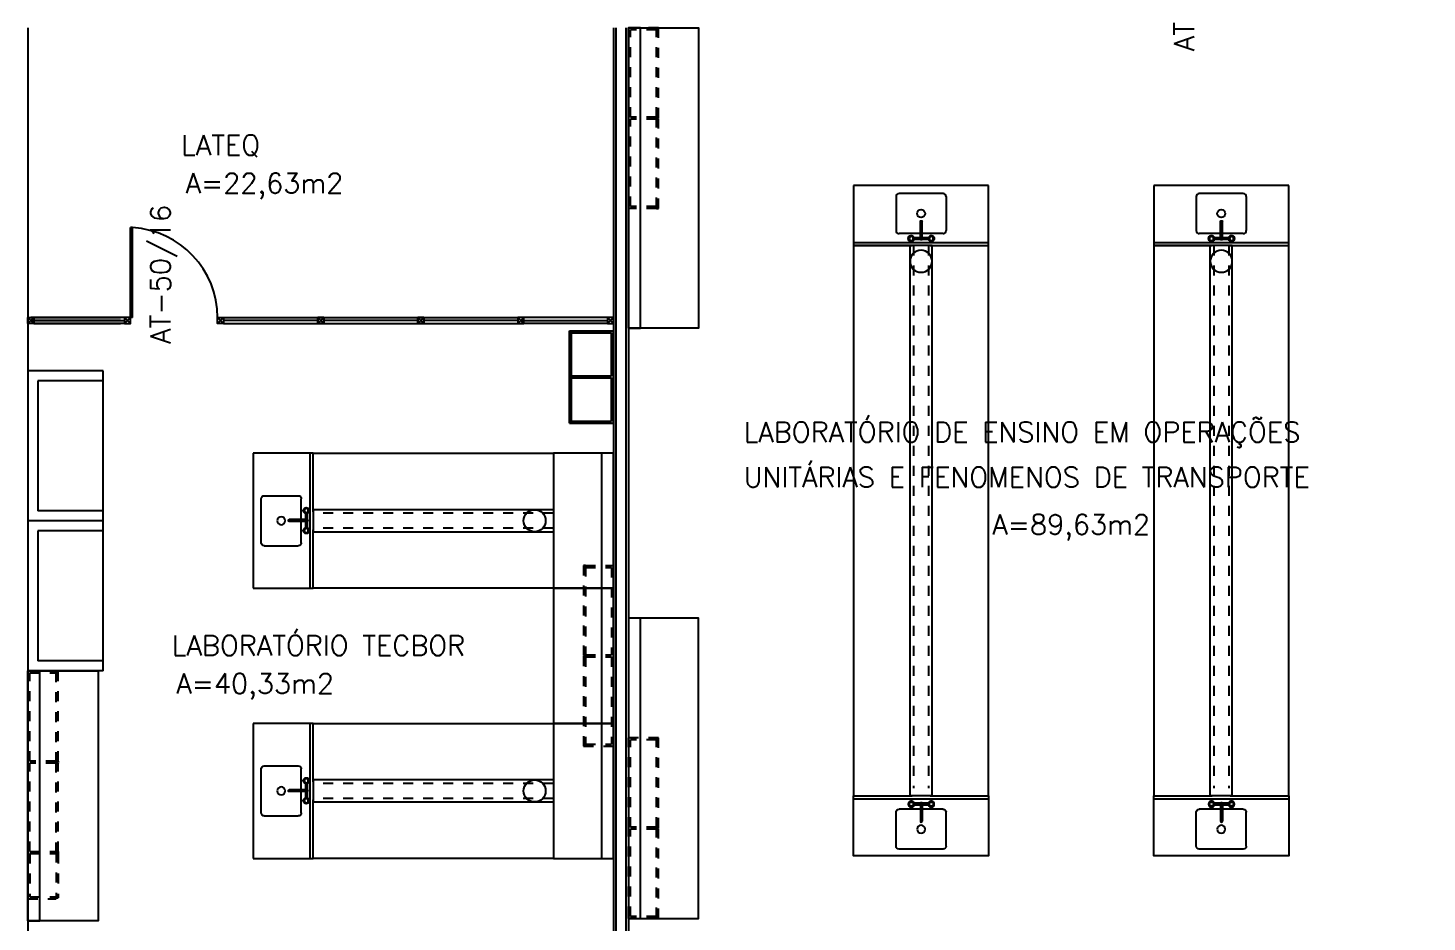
# Model space of a CAD drawing. Header units: metres. Extents: x -31 to 130, y -13 to 69.
# Drawn here: x 48.07 to 62.06, y 0.99 to 9.92 of the extents above; entities that cross this region are included whole.
import ezdxf

# ---------------------------------------------------------------- set-up
doc = ezdxf.new("R2010")
doc.units = ezdxf.units.M
doc.header["$LTSCALE"] = 0.002
doc.header["$MEASUREMENT"] = 0
doc.linetypes.add('HIDDEN', pattern=[9.525, 6.35, -3.175])
doc.linetypes.add('HIDDEN2', pattern=[4.7625, 3.175, -1.5875])
doc.layers.get('0').update_dxf_attribs({"linetype": 'CONTINUOUS'})
for name, color, linetype in [('A-WC', 2, 'CONTINUOUS'), ('ar-alv', 2, 'CONTINUOUS'), ('ar-armario180', 1, 'CONTINUOUS'), ('ar-armarioproj', 1, 'HIDDEN'), ('ar-banc', 1, 'CONTINUOUS'), ('ar-cap', 1, 'CONTINUOUS'), ('ar-castelo', 2, 'CONTINUOUS'), ('ar-div', 2, 'CONTINUOUS'), ('AR-LAY-OUT-EQUIPAMENTOS', 1, 'CONTINUOUS'), ('ar-porta', 1, 'CONTINUOUS'), ('ar-reboco', 2, 'CONTINUOUS'), ('ar-wc', 2, 'CONTINUOUS'), ('armario piso-teto', 1, 'CONTINUOUS'), ('banc', 1, 'CONTINUOUS'), ('banc-proj', 1, 'HIDDEN2'), ('bnc-1', 1, 'CONTINUOUS'), ('cap01', 2, 'CONTINUOUS'), ('cap02', 1, 'CONTINUOUS'), ('castelo', 2, 'CONTINUOUS'), ('COZ1', 1, 'CONTINUOUS'), ('div1', 2, 'CONTINUOUS'), ('div2', 1, 'CONTINUOUS'), ('ENDEREÇO', 2, 'CONTINUOUS'), ('ptm', 2, 'CONTINUOUS'), ('TEXTO', 2, 'CONTINUOUS'), ('TRNR1', 1, 'CONTINUOUS'), ('ÁREA', 2, 'CONTINUOUS')]:
    doc.layers.add(name, color=color, linetype=linetype)
doc.styles.add('UNB-100', font='simplex.shx', dxfattribs={"height": 0.2})
doc.styles.add('UNB1-100', font='simplex.shx', dxfattribs={"height": 0.2})

# ---------------------------------------------------------------- blocks, each defined once
blk = doc.blocks.new('TRNR-01P')
at = {"layer": 'TRNR1'}
for p, q in [((-0.009, 0.083), (-0.009, 0.011)), ((0, 0.009), (0.17, 0.009)), ((0.009, 0.083), (0.009, 0.009)), ((-0.009, -0.011), (-0.009, -0.083)), ((0, -0.009), (0.17, -0.009)), ((0.009, -0.009), (0.009, -0.083))]:
    blk.add_line(p, q, dxfattribs=at)
for centre in [(0, 0.1), (0, -0.1)]:
    blk.add_circle(centre, 0.02, dxfattribs=at)
for centre, radius, start, end in [((0, 0.1), 0.03, 289.4712, 250.5288), ((0, 0), 0.014, 130.0052, 229.9948), ((0, 0), 0.009, 90, 270), ((0.17, 0), 0.009, 270, 90), ((0, -0.1), 0.03, 109.4712, 70.5288)]:
    blk.add_arc(centre, radius, start, end, dxfattribs=at)
blk = doc.blocks.new('CUBAcoz-01P')
at = {"layer": 'COZ1'}
for p, q in [((-0.25, -0.4705), (-0.25, -0.1305)), ((-0.22, -0.1005), (0.22, -0.1005)), ((0.25, -0.4705), (0.25, -0.1305)), ((-0.22, -0.5005), (0.22, -0.5005))]:
    blk.add_line(p, q, dxfattribs=at)
blk.add_circle((0, -0.3005), 0.04, dxfattribs=at)
for centre, start, end in [((-0.22, -0.1305), 90, 180), ((0.22, -0.1305), 0, 90), ((-0.22, -0.4705), 180, 270), ((0.22, -0.4705), 270, 0)]:
    blk.add_arc(centre, 0.03, start, end, dxfattribs=at)
blk = doc.blocks.new('bnc-pq-01p')
at = {"layer": 'banc-proj'}
for p, q in [((-0.075, 6.525), (-0.075, 1.103)), ((0.075, 6.525), (0.075, 1.103))]:
    blk.add_line(p, q, dxfattribs=at)
at = {"layer": 'bnc-1'}
for p, q in [((-0.675, 6.525), (-0.675, 7.125)), ((-0.675, 7.125), (0.675, 7.125)), ((0.675, 7.125), (0.675, 6.525)), ((0.675, 6.555), (-0.675, 6.555)), ((-0.09, 6.525), (-0.675, 6.525)), ((-0.675, 1.025), (-0.675, 6.525)), ((0.675, 6.525), (0.09, 6.525)), ((0.09, 6.525), (0.675, 6.525)), ((0.675, 6.525), (0.675, 1.025)), ((-0.09, 1.025), (-0.675, 1.025)), ((0.675, 0.995), (-0.675, 0.995)), ((0.675, 1.025), (0.09, 1.025))]:
    blk.add_line(p, q, dxfattribs=at)
blk.add_lwpolyline([(-0.11, 1.025), (-0.675, 1.025), (-0.675, 0.425), (0.675, 0.425), (0.675, 1.025), (0.11, 1.025)], dxfattribs=at)
at = {"layer": 'castelo'}
for p, q in [((-0.11, 1.025), (-0.11, 6.525)), ((-0.11, 6.525), (0.11, 6.525)), ((0.11, 1.025), (0.11, 6.525)), ((-0.11, 1.025), (0.11, 1.025))]:
    blk.add_line(p, q, dxfattribs=at)
blk.add_circle((0, 6.368), 0.11, dxfattribs=at)
at = {"layer": 'bnc-1', "xscale": -1}
for name, p, rotation in [('CUBAcoz-01P', (0, 6.544), 180), ('TRNR-01P', (-0.002, 0.943), 90)]:
    blk.add_blockref(name, p, dxfattribs=dict(at, rotation=rotation))
at = {"layer": 'bnc-1', "rotation": 90}
blk.add_blockref('TRNR-01P', (-0.002, 6.595), dxfattribs=at)
at = {"layer": 'bnc-1'}
blk.add_blockref('CUBAcoz-01P', (0, 0.993), dxfattribs=at)
blk = doc.blocks.new('div-03p')
at = {"layer": 'div1'}
for p, q in [((0.03, 0.03), (0.895, 0.03)), ((0.03, -0.03), (0.895, -0.03))]:
    blk.add_line(p, q, dxfattribs=at)
blk.add_lwpolyline([(0.03, -0.03), (-0.03, -0.03), (-0.03, 0.03), (0.03, 0.03)], close=True, dxfattribs=at)
at = {"layer": 'div2'}
for p, q in [((-0.03, -0.03), (0.03, 0.03)), ((-0.03, 0.03), (0.03, -0.03)), ((0.895, 0), (0.03, 0))]:
    blk.add_line(p, q, dxfattribs=at)
blk = doc.blocks.new('div-05p')
at = {"layer": 'div1'}
for p, q in [((0.03, 0.03), (0.97, 0.03)), ((0.03, -0.03), (0.97, -0.03))]:
    blk.add_line(p, q, dxfattribs=at)
for points in [[(0.03, -0.03), (-0.03, -0.03), (-0.03, 0.03), (0.03, 0.03)], [(0.97, -0.03), (1.03, -0.03), (1.03, 0.03), (0.97, 0.03)]]:
    blk.add_lwpolyline(points, close=True, dxfattribs=at)
at = {"layer": 'div2'}
for p, q in [((-0.03, -0.03), (0.03, 0.03)), ((-0.03, 0.03), (0.03, -0.03)), ((0.97, 0), (0.03, 0)), ((1.03, 0.03), (0.97, -0.03)), ((1.03, -0.03), (0.97, 0.03))]:
    blk.add_line(p, q, dxfattribs=at)
blk = doc.blocks.new('bnc-15p')
at = {"layer": 'banc', "color": 1}
blk.add_lwpolyline([(-1.5, 0), (1.5, 0), (1.5, 0.7), (-1.5, 0.7)], close=True, dxfattribs=at)
blk = doc.blocks.new('pm-90-03p')
at = {"layer": 'ptm'}
for p, q in [((0.105, 0.075), (0.105, 0.975)), ((0.125, 0.975), (0.105, 0.975)), ((0.125, 0.075), (0.125, 0.975)), ((0.125, 0.075), (0.105, 0.075)), ((0.125, 0.075), (0.105, 0.075))]:
    blk.add_line(p, q, dxfattribs=at)
at = {"layer": 'ptm', "color": 1}
blk.add_arc((0.073, 0.074), 0.902, 0.054, 86.687, dxfattribs=at)
blk = doc.blocks.new('cp-01p')
at = {"layer": 'cap01'}
for p, q in [((-0.75, 0.75), (-0.75, 0.65)), ((-0.75, 0.75), (0, 0.75)), ((-0.725, 0.75), (0, 0.75)), ((0, -0.75), (0, 0.75)), ((-0.75, 0.65), (-0.1, 0.65)), ((-0.1, -0.65), (-0.1, 0.65)), ((-0.75, -0.65), (-0.1, -0.65)), ((-0.75, -0.65), (-0.75, -0.75)), ((-0.75, -0.75), (0, -0.75))]:
    blk.add_line(p, q, dxfattribs=at)
at = {"layer": 'cap02'}
blk.add_line((-0.75, 0.65), (-0.75, -0.65), dxfattribs=at)
blk = doc.blocks.new('bnc-14p')
at = {"layer": 'banc'}
blk.add_lwpolyline([(-1.2, 0), (1.3, 0), (1.3, 0.7), (-1.2, 0.7)], close=True, dxfattribs=at)
blk = doc.blocks.new('mob-ar6')
at = {"layer": 'ar-armarioproj'}
for p, q in [((-0.48, 0.28), (-1.3925, 0.28)), ((-1.3925, 0), (-1.3925, 0.28)), ((-0.49, 0.3), (-1.3825, 0.3)), ((-1.3825, 0.28), (-1.3825, 0.3)), ((-1.3725, 0.02), (-1.3725, 0.28)), ((-0.9325, 0.28), (-0.9325, 0.3)), ((-0.49, 0.3), (-0.4825, 0.3)), ((-0.49, 0.28), (-0.49, 0.02)), ((-0.4825, 0.28), (-0.4825, 0.3)), ((0.425, 0.28), (-0.48, 0.28)), ((-0.4775, 0.3), (-0.47, 0.3)), ((-0.4775, 0.28), (-0.4775, 0.3)), ((0.415, 0.3), (-0.47, 0.3)), ((-0.47, 0.28), (-0.47, 0.02)), ((-0.0275, 0.28), (-0.0275, 0.3)), ((0.415, 0.3), (0.4225, 0.3)), ((0.415, 0.02), (0.415, 0.28)), ((0.4225, 0.28), (0.4225, 0.3)), ((0.425, 0.28), (0.8875, 0.28)), ((0.4275, 0.28), (0.4275, 0.3)), ((0.4275, 0.3), (0.435, 0.3)), ((0.435, 0.3), (0.8675, 0.3)), ((0.435, 0.02), (0.435, 0.28)), ((0.8675, 0.3), (0.8775, 0.3)), ((0.8675, 0.02), (0.8675, 0.28)), ((0.8775, 0.28), (0.8775, 0.3)), ((0.8875, 0), (0.8875, 0.28)), ((-0.49, 0.02), (-1.3725, 0.02)), ((0.415, 0.02), (-0.47, 0.02)), ((0.435, 0.02), (0.8675, 0.02)), ((0.8875, 0), (-1.3925, 0))]:
    blk.add_line(p, q, dxfattribs=at)
blk = doc.blocks.new('bnc-pq-03p')
at = {"layer": 'banc-proj'}
for p, q in [((-0.075, 3), (-0.075, 0.6)), ((0.075, 3), (0.075, 0.6))]:
    blk.add_line(p, q, dxfattribs=at)
at = {"layer": 'bnc-1'}
for p, q in [((-0.675, 0.6), (-0.675, 3)), ((-0.675, 3), (-0.11, 3)), ((0.11, 3), (0.675, 3)), ((0.675, 3), (0.675, 0.6)), ((-0.09, 0.6), (-0.675, 0.6)), ((-0.675, 0.6), (-0.675, 0)), ((-0.11, 0.6), (-0.675, 0.6)), ((0.675, 0.57), (-0.675, 0.57)), ((0.675, 0.6), (0.09, 0.6)), ((0.675, 0.6), (0.11, 0.6)), ((0.675, 0), (0.675, 0.6)), ((-0.675, 0), (0.675, 0))]:
    blk.add_line(p, q, dxfattribs=at)
at = {"layer": 'castelo'}
for p, q in [((-0.11, 3), (-0.11, 0.6)), ((-0.11, 3), (0.11, 3)), ((0.11, 0.6), (0.11, 3)), ((-0.11, 0.6), (0.11, 0.6))]:
    blk.add_line(p, q, dxfattribs=at)
blk.add_circle((0, 2.813), 0.11, dxfattribs=at)
at = {"layer": 'bnc-1', "xscale": -1, "rotation": 90}
blk.add_blockref('TRNR-01P', (-0.002, 0.531), dxfattribs=at)
at = {"layer": 'bnc-1', "xscale": -1}
blk.add_blockref('CUBAcoz-01P', (0, 0.582), dxfattribs=at)
blk = doc.blocks.new('bnc-25p')
at = {"layer": 'banc', "color": 1}
blk.add_lwpolyline([(-0.675, 0), (0.675, 0), (0.675, 0.6), (-0.675, 0.6)], close=True, dxfattribs=at)
blk = doc.blocks.new('mob-ar5')
at = {"layer": 'armario piso-teto'}
for p, q in [((-0.48, 0.44), (0.44, 0.44)), ((-0.48, 0.42), (-0.48, 0.44)), ((-0.48, 0.44), (-0.48, 0.42)), ((-0.48, 0.42), (-0.48, 0)), ((-0.46, 0.42), (-0.48, 0.42)), ((-0.47, 0.42), (-0.03, 0.42)), ((-0.46, 0.42), (-0.46, 0.02)), ((-0.03, 0.44), (-0.03, 0.02)), ((-0.03, 0.44), (-0.03, 0.42)), ((-0.01, 0.44), (-0.01, 0.42)), ((-0.01, 0.44), (-0.01, 0.02)), ((-0.01, 0.42), (0.42, 0.42)), ((0.42, 0.42), (0.42, 0.02)), ((0.42, 0.42), (0.44, 0.42)), ((0.44, 0.44), (0.44, 0)), ((-0.48, 0), (0.44, 0)), ((-0.46, 0.02), (-0.03, 0.02)), ((-0.01, 0.02), (0.42, 0.02))]:
    blk.add_line(p, q, dxfattribs=at)
blk = doc.blocks.new('mob-ar2')
at = {"layer": 'ar-armarioproj'}
for p, q in [((-0.9025, 0.3), (-0.9025, 0)), ((-0.0025, 0.3), (-0.9025, 0.3)), ((-0.8825, 0.28), (-0.9025, 0.28)), ((-0.01, 0.28), (-0.8925, 0.28)), ((-0.8825, 0.28), (-0.8825, 0.02)), ((-0.4525, 0.28), (-0.4525, 0.3)), ((-0.01, 0.28), (-0.01, 0.02)), ((-0.01, 0.28), (0.01, 0.28)), ((-0.0025, 0.28), (-0.0025, 0.3)), ((0.9025, 0.3), (0.0025, 0.3)), ((0.0025, 0.28), (0.0025, 0.3)), ((0.01, 0.28), (0.01, 0.02)), ((0.8925, 0.28), (0.01, 0.28)), ((0.4525, 0.28), (0.4525, 0.3)), ((0.8825, 0.28), (0.8825, 0.02)), ((0.8825, 0.28), (0.9025, 0.28)), ((0.9025, 0.28), (0.9025, 0.3)), ((0.9025, 0.28), (0.9025, 0)), ((-0.01, 0.02), (-0.8825, 0.02)), ((0.01, 0), (-0.01, 0)), ((0.8825, 0.02), (0.01, 0.02)), ((-0.01, 0), (-0.9025, 0)), ((0.8825, 0), (0.01, 0)), ((0.9025, 0), (0.8825, 0))]:
    blk.add_line(p, q, dxfattribs=at)
blk = doc.blocks.new('BOX')
at = {"color": 1}
for p, q in [((-0.057, -0.14), (-0.057, -0.2)), ((-0.053, -0.14), (-0.053, -0.2)), ((-0.03, -0.165), (-0.053, -0.165)), ((-0.03, -0.175), (-0.053, -0.175)), ((-0.02, -0.73), (-0.02, -0.192)), ((0.02, -0.73), (0.02, -0.192))]:
    blk.add_line(p, q, dxfattribs=at)
blk.add_circle((0, -0.17), 0.02, dxfattribs=at)
for centre, radius, start, end in [((0, -0.17), 0.0699, 286.6348, 253.3652), ((-0.055, -0.14), 0.002, 0, 180), ((0, -0.371), 0.107, 100.7532, 259.2468), ((0, -0.371), 0.103, 100.7532, 259.2468), ((-0.055, -0.2), 0.002, 180, 0), ((0, -0.17), 0.03, 311.8103, 228.1897), ((0, -0.371), 0.103, 280.7532, 79.2468), ((0, -0.371), 0.107, 280.7532, 79.2468), ((0, -0.73), 0.15, 97.6623, 82.3377), ((0, -0.73), 0.025, 143.1301, 36.8699), ((0, -0.73), 0.02, 180, 0)]:
    blk.add_arc(centre, radius, start, end, dxfattribs=at)
blk = doc.blocks.new('chuvemerg-p')
at = {"layer": 'A-WC', "color": 1, "xscale": 4.000000000000012, "yscale": 4.000000000000012, "zscale": 4.000000000000012, "rotation": 315.0000000000003}
blk.add_blockref('BOX', (0, 0), dxfattribs=at)
blk = doc.blocks.new('chuveiro-emerg')
at = {"layer": 'AR-LAY-OUT-EQUIPAMENTOS', "xscale": 0.250000000000002, "yscale": 0.250000000000002, "zscale": 0.250000000000002, "rotation": 134.9999999999999}
blk.add_blockref('chuvemerg-p', (-0.1, -0.0075), dxfattribs=at)

msp = doc.modelspace()

# ---------------------------------------------------------------- linework, layer by layer
at = {"layer": 'ar-alv'}
for p, q in [((53.95, 9.925), (53.95, 0.075)), ((54.05, 9.925), (54.05, 0.075))]:
    msp.add_line(p, q, dxfattribs=at)
at = {"layer": 'ar-castelo'}
for points in [[(54.075, 6.925), (54.195, 6.925), (54.195, 9.925), (54.075, 9.925)], [(53.805, 1.625), (53.925, 1.625), (53.925, 5.675), (53.805, 5.675)], [(54.075, 1.025), (54.195, 1.025), (54.195, 4.025), (54.075, 4.025)], [(48.075, 1), (48.195, 1), (48.195, 3.5), (48.075, 3.5)]]:
    msp.add_lwpolyline(points, close=True, dxfattribs=at)
at = {"layer": 'ar-reboco'}
for p, q in [((48.075, 9.925), (48.075, 0.075)), ((53.925, 9.925), (53.925, 0.075)), ((54.075, 9.925), (54.075, 0.075))]:
    msp.add_line(p, q, dxfattribs=at)
at = {"layer": 'div1'}
for p, q in [((49.04, 7.03), (48.105, 7.03)), ((49.04, 6.97), (48.105, 6.97))]:
    msp.add_line(p, q, dxfattribs=at)
msp.add_lwpolyline([(49.04, 6.97), (49.1, 6.97), (49.1, 7.03), (49.04, 7.03)], close=True, dxfattribs=at)
at = {"layer": 'div2'}
for p, q in [((48.105, 7), (49.04, 7)), ((49.1, 6.97), (49.04, 7.03)), ((49.1, 7.03), (49.04, 6.97))]:
    msp.add_line(p, q, dxfattribs=at)

# ---------------------------------------------------------------- block references
at = {"layer": 'ar-armario180', "rotation": 90}
msp.add_blockref('mob-ar5', (53.925, 6.457), dxfattribs=at)
at = {"layer": 'ar-armarioproj'}
for name, p, rotation in [('mob-ar2', (54.075, 9.023), 270), ('mob-ar2', (53.925, 3.65), 90), ('mob-ar6', (48.075, 2.108), 270), ('mob-ar2', (54.075, 1.927), 270)]:
    msp.add_blockref(name, p, dxfattribs=dict(at, rotation=rotation))
at = {"layer": 'ar-banc', "xscale": -1}
for name, p, rotation in [('bnc-15p', (54.075, 8.425), 269.9999999999992), ('bnc-14p', (48.075, 2.2), 270)]:
    msp.add_blockref(name, p, dxfattribs=dict(at, rotation=rotation))
for p in [(57, 1.225), (60, 1.225)]:
    msp.add_blockref('bnc-pq-01p', p, dxfattribs=at)
at = {"layer": 'ar-banc'}
msp.add_blockref('div-05p', (52, 7), dxfattribs=at)
for name, p, rotation in [('bnc-pq-03p', (50.325, 5), 270), ('bnc-25p', (53.925, 5), 90), ('bnc-25p', (53.925, 3.65), 90), ('bnc-15p', (54.075, 2.525), 269.9999999999992), ('bnc-pq-03p', (50.325, 2.3), 270), ('bnc-25p', (53.925, 2.3), 90)]:
    msp.add_blockref(name, p, dxfattribs=dict(at, rotation=rotation))
at = {"layer": 'ar-cap', "rotation": 180}
for p in [(48.075, 5.75), (48.075, 4.25)]:
    msp.add_blockref('cp-01p', p, dxfattribs=at)
at = {"layer": 'ar-div'}
for name, p in [('div-03p', (48.105, 7)), ('div-05p', (50, 7)), ('div-05p', (51, 7)), ('div-05p', (52, 7))]:
    msp.add_blockref(name, p, dxfattribs=at)
at = {"layer": 'ar-div', "xscale": -1}
msp.add_blockref('div-03p', (53.895, 7), dxfattribs=at)
at = {"layer": 'ar-porta'}
msp.add_blockref('pm-90-03p', (48.995, 6.955), dxfattribs=at)
at = {"layer": 'ar-wc', "rotation": 270}
msp.add_blockref('chuveiro-emerg', (62.425, 10.275), dxfattribs=at)

# ---------------------------------------------------------------- texts
at = {"layer": 'ENDEREÇO', "style": 'UNB-100'}
for s, p in [('AT-60/19', (59.729, 9.693)), ('AT-50/16', (49.499, 6.769))]:
    msp.add_text(s, height=0.2, rotation=90, dxfattribs=at).set_placement(p)
at = {"layer": 'TEXTO', "style": 'UNB1-100'}
for s, p in [('LATEQ', (49.606, 8.655)), ('LABORATÓRIO DE ENSINO EM OPERAÇÕES', (55.227, 5.787)), ('UNITÁRIAS E FENOMENOS DE TRANSPORTE', (55.227, 5.336)), ('LABORATÓRIO TECBOR', (49.513, 3.653))]:
    msp.add_text(s, height=0.2, dxfattribs=at).set_placement(p)
at = {"layer": 'ÁREA', "style": 'UNB1-100'}
for s, p in [('A=22,63m2', (49.649, 8.274)), ('A=89,63m2', (57.711, 4.863)), ('A=40,33m2', (49.556, 3.273))]:
    msp.add_text(s, height=0.2, dxfattribs=at).set_placement(p)

doc.saveas('drawing.dxf')
